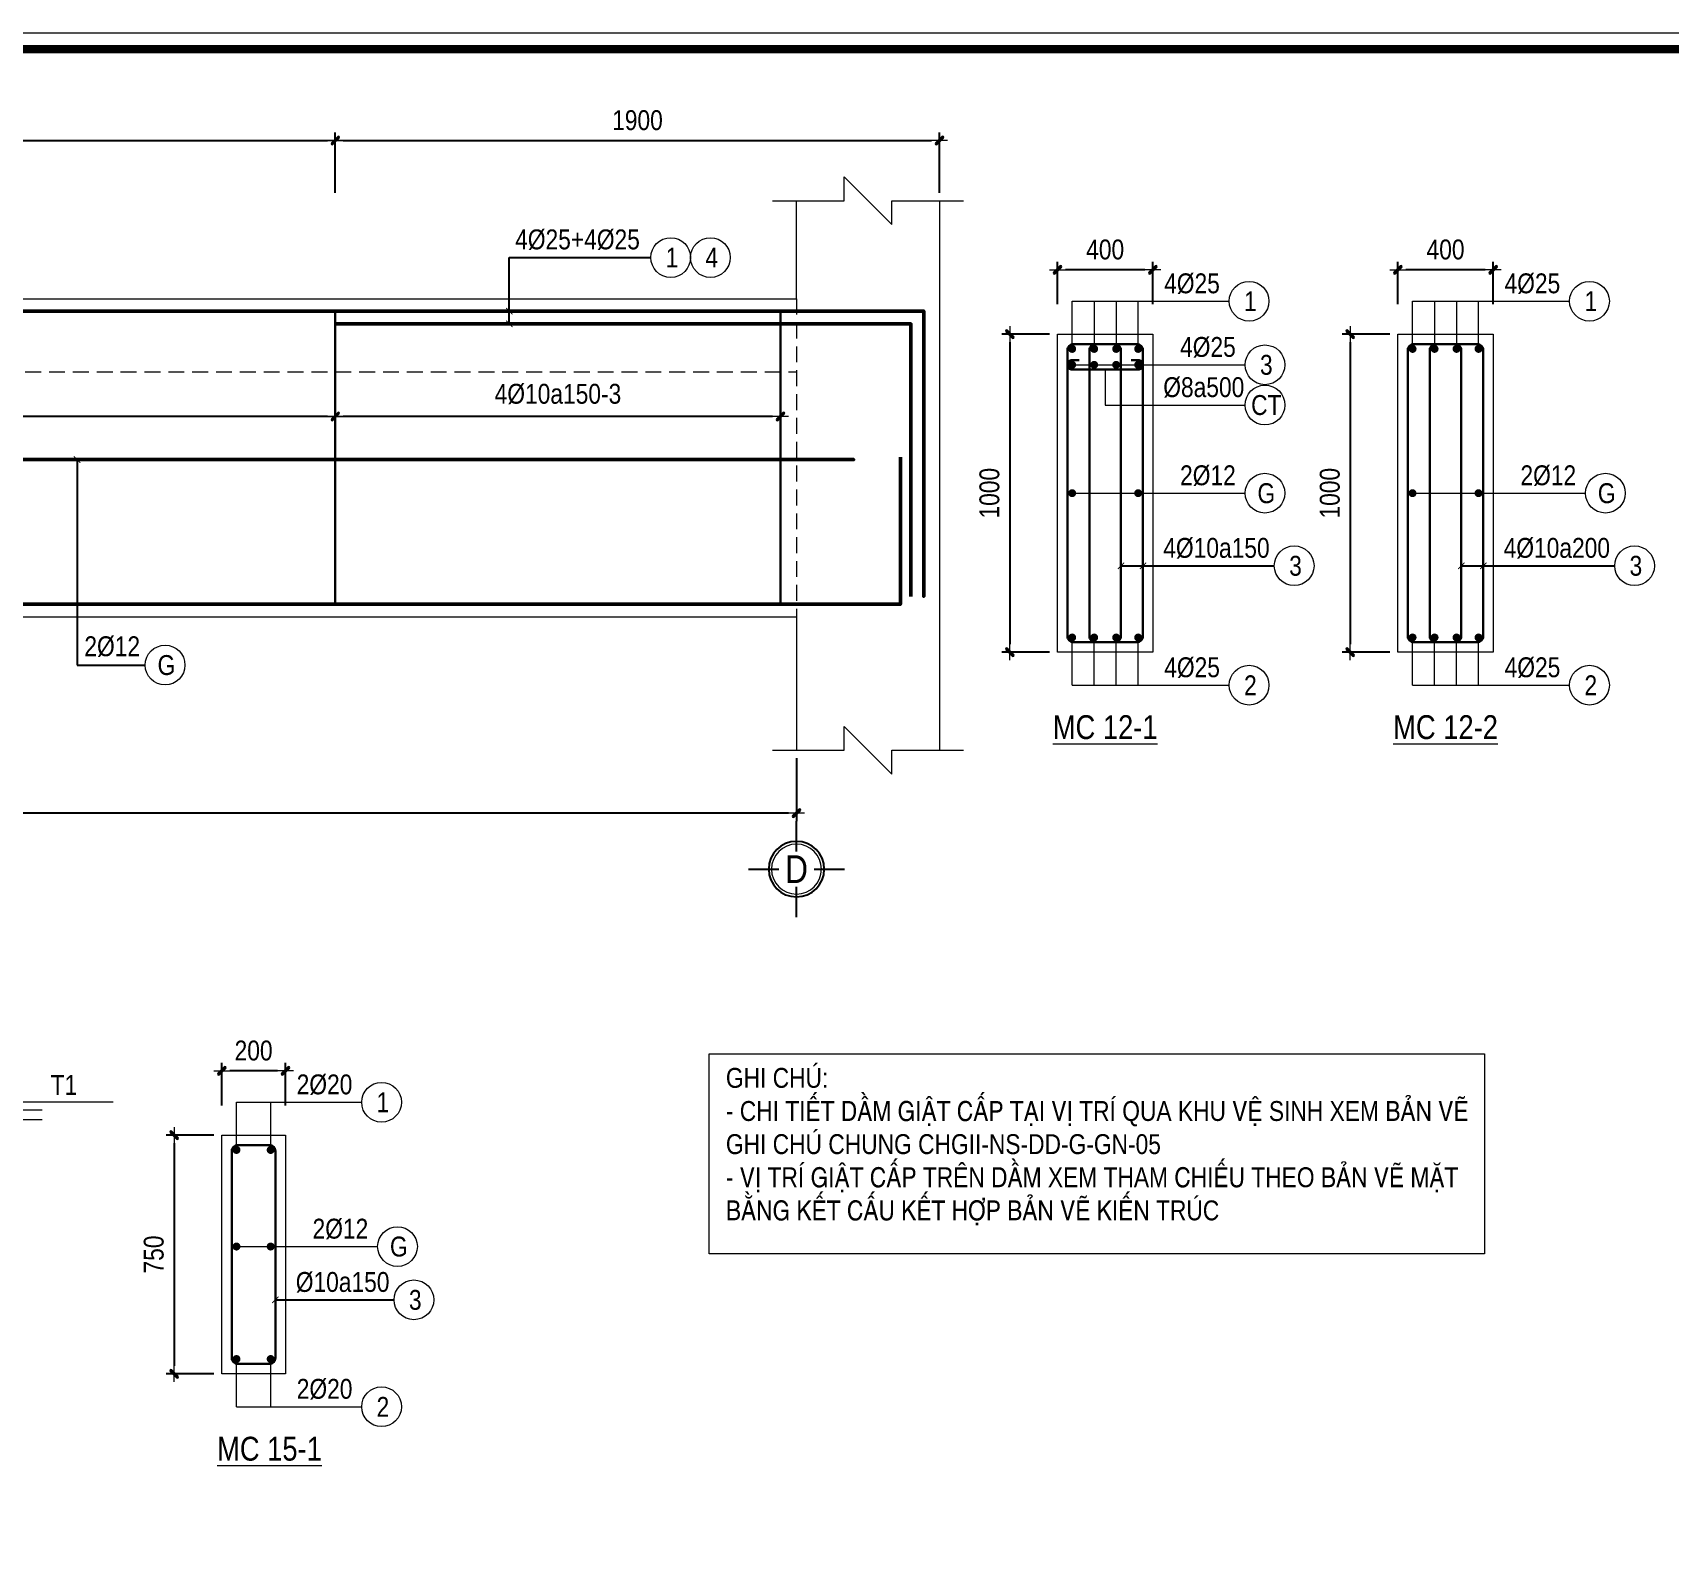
# Model space of a CAD drawing. Header units: millimetres. Extents: x 397144 to 8960116, y 345581 to 674207.
# Drawn here: x 4944515 to 4949661, y 658702 to 663512 of the extents above; entities that cross this region are included whole.
import ezdxf
from ezdxf.enums import TextEntityAlignment as Align

# ---------------------------------------------------------------- set-up
doc = ezdxf.new("R2010")
doc.units = ezdxf.units.MM
doc.header["$PDSIZE"] = -10
doc.linetypes.add('HIDDEN', pattern=[0.375, 0.25, -0.125])
doc.layers.get('0').update_dxf_attribs({"linetype": 'CONTINUOUS'})
doc.layers.get('Defpoints').update_dxf_attribs({"color": 12, "linetype": 'CONTINUOUS'})
for name, color, linetype, lineweight in [('2', 2, 'CONTINUOUS', 20), ('CDAI', 8, 'CONTINUOUS', 30), ('CTHEP', 2, 'CONTINUOUS', 50), ('DBAO', 3, 'CONTINUOUS', 20), ('DGIONG', 4, 'CONTINUOUS', 13), ('KTH', 150, 'CONTINUOUS', 5), ('Net khuat', 8, 'HIDDEN', 13), ('STICK', 1, 'CONTINUOUS', 9), ('TEXT', 7, 'CONTINUOUS', 15)]:
    doc.layers.add(name, color=color, linetype=linetype, lineweight=lineweight)
doc.layers.add('8', color=8, linetype='CONTINUOUS')
doc.layers.add('HATCH', color=7, linetype='CONTINUOUS', lineweight=5, true_color=0x2491ff)
doc.styles.add('HELVECONDENSE', font='VHELVCN_0.TTF')
doc.styles.add('Star-HelCon', font='VHELVCN_0.TTF')
doc.styles.add('TTP-HelCon', font='VHELVCN_0.TTF')
doc.styles.add('VNI-HELVE-CONDENSE', font='VHELVCN_0.TTF')
doc.dimstyles.new('kc-25', dxfattribs={"dimtxt": 62.5, "dimasz": 20, "dimexe": 20, "dimexo": 50, "dimgap": 25, "dimtad": 3, "dimdec": 0, "dimzin": 0, "dimdsep": 46, "dimtxsty": 'VNI-HELVE-CONDENSE', "dimblk": 'DIM', "dimcen": 2.5, "dimclrd": 256, "dimclre": 154, "dimclrt": 7, "dimaunit": 1, "dimadec": 0, "dimazin": 0, "dimtfac": 1, "dimtdec": 0, "dimtix": 1, "dimtmove": 0, "dimatfit": 3, "dimldrblk": 'DOT', "dimfxl": 1, "dimtolj": 1, "dimtzin": 0, "dimarcsym": 0})
doc.dimstyles.new('TTP-25', dxfattribs={"dimscale": 25, "dimtxt": 2.5, "dimasz": 1, "dimexe": 1, "dimexo": 1, "dimgap": 0.09, "dimtad": 0, "dimdec": 4, "dimrnd": 5, "dimzin": 9, "dimdsep": 46, "dimtxsty": 'TTP-HelCon', "dimblk": 'Stick1', "dimcen": 0.09, "dimdle": 1.5, "dimclrd": 256, "dimclre": 256, "dimclrt": 7, "dimadec": 0, "dimazin": 0, "dimtfac": 1, "dimtdec": 4, "dimtmove": 0, "dimatfit": 3, "dimldrblk": '_ArchTick1', "dimfxl": 1, "dimtvp": 1, "dimtolj": 1, "dimtzin": 0, "dimarcsym": 0})

# ---------------------------------------------------------------- blocks, each defined once
blk = doc.blocks.new('CODE')
at = {"layer": 'DBAO'}
for p, q in [((-62.5, -20), (-62.5, 105)), ((-112.5, 55), (223.6, 55)), ((-62.5, 0), (-137.5, 30)), ((-137.5, 30), (0, 30)), ((-137.5, 0), (0, 0))]:
    blk.add_line(p, q, dxfattribs=at)
at = {"layer": 'HATCH', "color": 1}
blk.add_solid([(-62.5, 0), (-137.5, 30), (-62.5, 30)], dxfattribs=at)
blk = doc.blocks.new('Stick1')
at = {"layer": 'STICK'}
h = blk.add_hatch(color=256, dxfattribs=at)
edge = h.paths.add_edge_path()
edge.add_line((0.3, 0.5), (-0.5, -0.3))
edge.add_arc((-0.4, -0.4), 0.141, 135, 315)
edge.add_line((-0.3, -0.5), (0.5, 0.3))
edge.add_arc((0.4, 0.4), 0.141, 315, 495)
blk.add_line((1, 0), (-1, 0), dxfattribs=at)
blk.add_lwpolyline([(0.3, 0.5), (-0.5, -0.3, 1), (-0.3, -0.5), (0.5, 0.3, 1), (0.3, 0.5, 1)], format="xyb", dxfattribs=at)
blk = doc.blocks.new('*D693')
at = {"layer": 'Defpoints', "color": 0, "ltscale": 500, "transparency": 16777216}
for p in [(4945109.4, 660247.1), (4945109.4, 660113.8), (4945309.4, 660113.8)]:
    blk.add_point(p, dxfattribs=at)
at = {"layer": 'KTH', "lineweight": -2, "ltscale": 500, "transparency": 16777216}
for p, q in [((4945109.4, 660138.8), (4945109.4, 660272.1)), ((4945284.4, 660247.1), (4945134.4, 660247.1)), ((4945309.4, 660138.8), (4945309.4, 660272.1))]:
    blk.add_line(p, q, dxfattribs=at)
at = {"layer": 'KTH', "lineweight": -2, "ltscale": 500, "transparency": 16777216, "xscale": 25, "yscale": 25, "zscale": 25, "rotation": 180}
blk.add_blockref('Stick1', (4945109.4, 660247.1), dxfattribs=at)
at = {"layer": 'KTH', "lineweight": -2, "ltscale": 500, "transparency": 16777216, "xscale": 25, "yscale": 25, "zscale": 25}
blk.add_blockref('Stick1', (4945309.4, 660247.1), dxfattribs=at)
at = {"layer": 'KTH', "color": 7, "ltscale": 500, "transparency": 16777216, "insert": (4945209.4, 660310.9), "char_height": 62.5, "attachment_point": 5, "style": 'TTP-HelCon'}
blk.add_mtext('\\A1;200', dxfattribs=at)
blk = doc.blocks.new('_ArchTick1')
at = {"color": 0, "const_width": 3.81}
blk.add_lwpolyline([(-12.7, -12.7), (12.7, 12.7)], dxfattribs=at)
blk = doc.blocks.new('*D694')
at = {"layer": 'Defpoints', "color": 0, "ltscale": 500, "transparency": 16777216}
for p in [(4945109.4, 660044.8), (4944959.5, 659294.8), (4945109.4, 659294.8)]:
    blk.add_point(p, dxfattribs=at)
at = {"layer": 'KTH', "lineweight": -2, "ltscale": 500, "transparency": 16777216}
for p, q in [((4945084.4, 660044.8), (4944934.5, 660044.8)), ((4944959.5, 660019.8), (4944959.5, 659319.8)), ((4945084.4, 659294.8), (4944934.5, 659294.8))]:
    blk.add_line(p, q, dxfattribs=at)
at = {"layer": 'KTH', "lineweight": -2, "ltscale": 500, "transparency": 16777216, "xscale": 25, "yscale": 25, "zscale": 25}
for p, rotation in [((4944959.5, 660044.8), 90), ((4944959.5, 659294.8), 270)]:
    blk.add_blockref('Stick1', p, dxfattribs=dict(at, rotation=rotation))
at = {"layer": 'KTH', "color": 7, "ltscale": 500, "transparency": 16777216, "insert": (4944895.7, 659669.8), "char_height": 62.5, "attachment_point": 5, "rotation": 90, "style": 'TTP-HelCon'}
blk.add_mtext('\\A1;750', dxfattribs=at)
blk = doc.blocks.new('DIM')
h = blk.add_hatch(color=1)
h.paths.add_polyline_path([(0.49, 0.29, 1), (0.29, 0.49), (-0.19, 0), (0.19, 0)])
h.paths.add_polyline_path([(0.19, 0), (-0.19, 0), (-0.49, -0.29, 1), (-0.29, -0.49)])
at = {"color": 9}
for p, q in [((-0.19, 0), (-1.5, 0)), ((0.19, 0), (1.5, 0))]:
    blk.add_line(p, q, dxfattribs=at)
at = {"color": 1}
for p, q in [((-0.49, -0.29), (0.29, 0.49)), ((-0.29, -0.49), (0.49, 0.29)), ((-0.19, 0), (0.19, 0))]:
    blk.add_line(p, q, dxfattribs=at)
blk.add_arc((-0.39, -0.39), 0.138, 135, 315, dxfattribs=at)
blk = doc.blocks.new('*D32')
at = {"layer": 'Defpoints', "color": 0, "transparency": 16777216}
for p in [(4940966.4, 661255.7), (4946916.4, 661255.7), (4940966.4, 661057.7)]:
    blk.add_point(p, dxfattribs=at)
at = {"layer": 'KTH', "lineweight": -2, "transparency": 16777216}
for p, q in [((4940966.4, 661230.7), (4940966.4, 661032.7)), ((4946916.4, 661230.7), (4946916.4, 661032.7)), ((4946891.4, 661057.7), (4940991.4, 661057.7))]:
    blk.add_line(p, q, dxfattribs=at)
at = {"layer": 'KTH', "lineweight": -2, "transparency": 16777216, "xscale": 25, "yscale": 25, "zscale": 25, "rotation": 180}
blk.add_blockref('Stick1', (4940966.4, 661057.7), dxfattribs=at)
at = {"layer": 'KTH', "lineweight": -2, "transparency": 16777216, "xscale": 25, "yscale": 25, "zscale": 25}
blk.add_blockref('Stick1', (4946916.4, 661057.7), dxfattribs=at)
at = {"layer": 'KTH', "color": 7, "transparency": 16777216, "insert": (4943941.4, 661121.6), "char_height": 62.5, "attachment_point": 5, "style": 'TTP-HelCon'}
blk.add_mtext('\\A1;5950', dxfattribs=at)
blk = doc.blocks.new('*D33')
at = {"layer": 'Defpoints', "color": 0, "transparency": 16777216}
for p in [(4945466.4, 663173.1), (4942766.4, 662984.1), (4945466.4, 662984.1)]:
    blk.add_point(p, dxfattribs=at)
at = {"layer": 'KTH', "lineweight": -2, "transparency": 16777216}
for p, q in [((4942766.4, 663009.1), (4942766.4, 663198.1)), ((4942791.4, 663173.1), (4945441.4, 663173.1)), ((4945466.4, 663009.1), (4945466.4, 663198.1))]:
    blk.add_line(p, q, dxfattribs=at)
at = {"layer": 'KTH', "lineweight": -2, "transparency": 16777216, "xscale": 25, "yscale": 25, "zscale": 25, "rotation": 180}
blk.add_blockref('Stick1', (4942766.4, 663173.1), dxfattribs=at)
at = {"layer": 'KTH', "lineweight": -2, "transparency": 16777216, "xscale": 25, "yscale": 25, "zscale": 25}
blk.add_blockref('Stick1', (4945466.4, 663173.1), dxfattribs=at)
at = {"layer": 'KTH', "color": 7, "transparency": 16777216, "insert": (4944116.4, 663236.9), "char_height": 62.5, "attachment_point": 5, "style": 'TTP-HelCon'}
blk.add_mtext('\\A1;2700', dxfattribs=at)
blk = doc.blocks.new('*D34')
at = {"layer": 'Defpoints', "color": 0, "transparency": 16777216}
for p in [(4947366.4, 663173.1), (4945466.4, 662984.1), (4947366.4, 662984.1)]:
    blk.add_point(p, dxfattribs=at)
at = {"layer": 'KTH', "lineweight": -2, "transparency": 16777216}
for p, q in [((4945466.4, 663009.1), (4945466.4, 663198.1)), ((4945491.4, 663173.1), (4947341.4, 663173.1)), ((4947366.4, 663009.1), (4947366.4, 663198.1))]:
    blk.add_line(p, q, dxfattribs=at)
at = {"layer": 'KTH', "lineweight": -2, "transparency": 16777216, "xscale": 25, "yscale": 25, "zscale": 25, "rotation": 180}
blk.add_blockref('Stick1', (4945466.4, 663173.1), dxfattribs=at)
at = {"layer": 'KTH', "lineweight": -2, "transparency": 16777216, "xscale": 25, "yscale": 25, "zscale": 25}
blk.add_blockref('Stick1', (4947366.4, 663173.1), dxfattribs=at)
at = {"layer": 'KTH', "color": 7, "transparency": 16777216, "insert": (4946416.4, 663236.9), "char_height": 62.5, "attachment_point": 5, "style": 'TTP-HelCon'}
blk.add_mtext('\\A1;1900', dxfattribs=at)
blk = doc.blocks.new('*D36')
at = {"layer": 'Defpoints', "color": 0, "transparency": 16777216}
for p in [(4942766.4, 662445.7), (4945466.4, 662445.7), (4942766.4, 662305.7)]:
    blk.add_point(p, dxfattribs=at)
at = {"layer": 'KTH', "lineweight": -2, "transparency": 16777216}
for p, q in [((4942766.4, 662420.7), (4942766.4, 662280.7)), ((4945466.4, 662420.7), (4945466.4, 662280.7)), ((4945441.4, 662305.7), (4942791.4, 662305.7))]:
    blk.add_line(p, q, dxfattribs=at)
at = {"layer": 'KTH', "lineweight": -2, "transparency": 16777216, "xscale": 25, "yscale": 25, "zscale": 25, "rotation": 180}
blk.add_blockref('Stick1', (4942766.4, 662305.7), dxfattribs=at)
at = {"layer": 'KTH', "lineweight": -2, "transparency": 16777216, "xscale": 25, "yscale": 25, "zscale": 25}
blk.add_blockref('Stick1', (4945466.4, 662305.7), dxfattribs=at)
at = {"layer": 'KTH', "color": 7, "transparency": 16777216, "insert": (4944116.4, 662375.6), "char_height": 62.5, "attachment_point": 5, "style": 'TTP-HelCon'}
blk.add_mtext('\\A1;4Þ10a200-3', dxfattribs=at)
blk = doc.blocks.new('*D37')
at = {"layer": 'Defpoints', "color": 0, "transparency": 16777216}
for p in [(4945466.4, 662445.7), (4946866.4, 662445.7), (4945466.4, 662305.7)]:
    blk.add_point(p, dxfattribs=at)
at = {"layer": 'KTH', "lineweight": -2, "transparency": 16777216}
for p, q in [((4945466.4, 662420.7), (4945466.4, 662280.7)), ((4946866.4, 662420.7), (4946866.4, 662280.7)), ((4946841.4, 662305.7), (4945491.4, 662305.7))]:
    blk.add_line(p, q, dxfattribs=at)
at = {"layer": 'KTH', "lineweight": -2, "transparency": 16777216, "xscale": 25, "yscale": 25, "zscale": 25, "rotation": 180}
blk.add_blockref('Stick1', (4945466.4, 662305.7), dxfattribs=at)
at = {"layer": 'KTH', "lineweight": -2, "transparency": 16777216, "xscale": 25, "yscale": 25, "zscale": 25}
blk.add_blockref('Stick1', (4946866.4, 662305.7), dxfattribs=at)
at = {"layer": 'KTH', "color": 7, "transparency": 16777216, "insert": (4946166.4, 662375.6), "char_height": 62.5, "attachment_point": 5, "style": 'TTP-HelCon'}
blk.add_mtext('\\A1;4Þ10a150-3', dxfattribs=at)
blk = doc.blocks.new('dau truc')
blk.add_circle((0, 0), 180)
at = {"layer": '8'}
for p, q in [((0, 127), (0, 345)), ((-127, 0), (-345, 0)), ((345, 0), (127, 0)), ((0, -345), (0, -127))]:
    blk.add_line(p, q, dxfattribs=at)
blk.add_circle((0, 0), 200, dxfattribs=at)
at = {"layer": 'TEXT', "style": 'HELVECONDENSE'}
blk.add_attdef('A', text='', height=233, dxfattribs=at).set_placement((0, 0), align=Align.MIDDLE)
blk = doc.blocks.new('CHG_XX_Khung ten')
blk.add_lwpolyline([(15, 579), (826, 579), (826, 15), (15, 15)], close=True)
at = {"color": 4, "linetype": 'Continuous', "const_width": 1}
blk.add_lwpolyline([(17, 577), (824, 577), (824, 17), (17, 17)], close=True, dxfattribs=at)
blk = doc.blocks.new('*D724')
at = {"layer": 'Defpoints', "color": 0, "ltscale": 500, "transparency": 16777216}
for p in [(4947737, 662766.4), (4947737, 662633.1), (4948037, 662633.1)]:
    blk.add_point(p, dxfattribs=at)
at = {"layer": 'KTH', "lineweight": -2, "ltscale": 500, "transparency": 16777216}
for p, q in [((4947737, 662658.1), (4947737, 662791.4)), ((4948012, 662766.4), (4947762, 662766.4)), ((4948037, 662658.1), (4948037, 662791.4))]:
    blk.add_line(p, q, dxfattribs=at)
at = {"layer": 'KTH', "lineweight": -2, "ltscale": 500, "transparency": 16777216, "xscale": 25, "yscale": 25, "zscale": 25, "rotation": 180}
blk.add_blockref('Stick1', (4947737, 662766.4), dxfattribs=at)
at = {"layer": 'KTH', "lineweight": -2, "ltscale": 500, "transparency": 16777216, "xscale": 25, "yscale": 25, "zscale": 25}
blk.add_blockref('Stick1', (4948037, 662766.4), dxfattribs=at)
at = {"layer": 'KTH', "color": 7, "ltscale": 500, "transparency": 16777216, "insert": (4947887, 662830.2), "char_height": 62.5, "attachment_point": 5, "style": 'TTP-HelCon'}
blk.add_mtext('\\A1;400', dxfattribs=at)
blk = doc.blocks.new('*D725')
at = {"layer": 'Defpoints', "color": 0, "ltscale": 500, "transparency": 16777216}
for p in [(4947737, 662564.1), (4947587.1, 661564.1), (4947737, 661564.1)]:
    blk.add_point(p, dxfattribs=at)
at = {"layer": 'KTH', "lineweight": -2, "ltscale": 500, "transparency": 16777216}
for p, q in [((4947712, 662564.1), (4947562.1, 662564.1)), ((4947587.1, 662539.1), (4947587.1, 661589.1)), ((4947712, 661564.1), (4947562.1, 661564.1))]:
    blk.add_line(p, q, dxfattribs=at)
at = {"layer": 'KTH', "lineweight": -2, "ltscale": 500, "transparency": 16777216, "xscale": 25, "yscale": 25, "zscale": 25}
for p, rotation in [((4947587.1, 662564.1), 90), ((4947587.1, 661564.1), 270)]:
    blk.add_blockref('Stick1', p, dxfattribs=dict(at, rotation=rotation))
at = {"layer": 'KTH', "color": 7, "ltscale": 500, "transparency": 16777216, "insert": (4947523.3, 662064.1), "char_height": 62.5, "attachment_point": 5, "rotation": 90, "style": 'TTP-HelCon'}
blk.add_mtext('\\A1;1000', dxfattribs=at)
blk = doc.blocks.new('*D726')
at = {"layer": 'Defpoints', "color": 0, "ltscale": 500, "transparency": 16777216}
for p in [(4948807.2, 662766.4), (4948807.2, 662633.1), (4949107.2, 662633.1)]:
    blk.add_point(p, dxfattribs=at)
at = {"layer": 'KTH', "lineweight": -2, "ltscale": 500, "transparency": 16777216}
for p, q in [((4948807.2, 662658.1), (4948807.2, 662791.4)), ((4949082.2, 662766.4), (4948832.2, 662766.4)), ((4949107.2, 662658.1), (4949107.2, 662791.4))]:
    blk.add_line(p, q, dxfattribs=at)
at = {"layer": 'KTH', "lineweight": -2, "ltscale": 500, "transparency": 16777216, "xscale": 25, "yscale": 25, "zscale": 25, "rotation": 180}
blk.add_blockref('Stick1', (4948807.2, 662766.4), dxfattribs=at)
at = {"layer": 'KTH', "lineweight": -2, "ltscale": 500, "transparency": 16777216, "xscale": 25, "yscale": 25, "zscale": 25}
blk.add_blockref('Stick1', (4949107.2, 662766.4), dxfattribs=at)
at = {"layer": 'KTH', "color": 7, "ltscale": 500, "transparency": 16777216, "insert": (4948957.2, 662830.2), "char_height": 62.5, "attachment_point": 5, "style": 'TTP-HelCon'}
blk.add_mtext('\\A1;400', dxfattribs=at)
blk = doc.blocks.new('*D727')
at = {"layer": 'Defpoints', "color": 0, "ltscale": 500, "transparency": 16777216}
for p in [(4948807.2, 662564.1), (4948657.4, 661564.1), (4948807.2, 661564.1)]:
    blk.add_point(p, dxfattribs=at)
at = {"layer": 'KTH', "lineweight": -2, "ltscale": 500, "transparency": 16777216}
for p, q in [((4948782.2, 662564.1), (4948632.4, 662564.1)), ((4948657.4, 662539.1), (4948657.4, 661589.1)), ((4948782.2, 661564.1), (4948632.4, 661564.1))]:
    blk.add_line(p, q, dxfattribs=at)
at = {"layer": 'KTH', "lineweight": -2, "ltscale": 500, "transparency": 16777216, "xscale": 25, "yscale": 25, "zscale": 25}
for p, rotation in [((4948657.4, 662564.1), 90), ((4948657.4, 661564.1), 270)]:
    blk.add_blockref('Stick1', p, dxfattribs=dict(at, rotation=rotation))
at = {"layer": 'KTH', "color": 7, "ltscale": 500, "transparency": 16777216, "insert": (4948593.5, 662064.1), "char_height": 62.5, "attachment_point": 5, "rotation": 90, "style": 'TTP-HelCon'}
blk.add_mtext('\\A1;1000', dxfattribs=at)
blk = doc.blocks.new('GHICHU11')
at = {"layer": 'KTH'}
blk.add_lwpolyline([(0, 628.9), (2438.7, 628.9), (2438.7, 0), (0, 0)], close=True, dxfattribs=at)
at = {"layer": 'TEXT', "ltscale": 0.8, "insert": (53, 584.6), "char_height": 62.5, "width": 2404.343, "attachment_point": 1, "style": 'TTP-HelCon'}
blk.add_mtext('GHI CHUÙ:\\P- CHI TIEÁT DAÀM GIAÄT CAÁP TAÏI VÒ TRÍ QUA KHU VEÄ SINH XEM BAÛN VEÕ GHI CHUÙ CHUNG CHGII-NS-DD-G-GN-05\\P- VÒ TRÍ GIAÄT CAÁP TREÂN DAÀM XEM THAM CHIEÁU THEO BAÛN VEÕ MAËT BAÈNG KEÁT CAÁU KEÁT HÔÏP BAÛN VEÕ KIEÁN TRUÙC  ', dxfattribs=at)

msp = doc.modelspace()

# ---------------------------------------------------------------- linework, layer by layer
at = {"layer": 'CDAI', "ltscale": 52.5}
for p, q in [((4945466.37072, 662640.70253), (4945466.37072, 661710.70253)), ((4946866.37072, 662640.70253), (4946866.37072, 661710.70253))]:
    msp.add_line(p, q, dxfattribs=at)
at = {"layer": 'CDAI'}
msp.add_lwpolyline([(4945159.37164, 660013.56008), (4945259.37164, 660013.56008, -0.4142135624), (4945278.12164, 659994.81008), (4945278.12164, 659344.81008, -0.4142135624), (4945259.37164, 659326.06008), (4945159.37164, 659326.06008, -0.4142135624), (4945140.62164, 659344.81008), (4945140.62164, 659994.81008, -0.4142135624)], format="xyb", close=True, dxfattribs=at)
at = {"layer": 'CTHEP'}
for points in [[(4940696.37072, 661736.41411), (4940696.37072, 661736.41411), (4940696.37072, 662636.70253), (4947316.37072, 662636.70253), (4947316.37072, 661739.63561), (4947316.37072, 661739.63561)], [(4940765.76921, 662127.93023), (4940765.76921, 661714.70253), (4947243.2232, 661714.70253), (4947243.2232, 662177.75924)]]:
    msp.add_lwpolyline(points, dxfattribs=at)
at = {"layer": 'CTHEP', "const_width": 12.5}
for points in [[(4945149.37164, 659998.56008, 1), (4945161.87164, 659998.56008, 1)], [(4945256.87164, 659998.56008, 1), (4945269.37164, 659998.56008, 1)], [(4945149.37164, 659694.81008, 1), (4945161.87164, 659694.81008, 1)], [(4945256.87164, 659694.81008, 1), (4945269.37164, 659694.81008, 1)], [(4945149.37164, 659341.06008, 1), (4945161.87164, 659341.06008, 1)], [(4945256.87164, 659341.06008, 1), (4945269.37164, 659341.06008, 1)]]:
    msp.add_lwpolyline(points, format="xyb", close=True, dxfattribs=at)
at = {"layer": 'DBAO'}
for points in [[(4940666.37072, 662675.70253), (4940966.37072, 662675.70253), (4946916.37072, 662675.70253), (4946916.37072, 662984.09687)], [(4947366.37072, 662984.09687), (4947366.37072, 662675.70253), (4947366.37072, 662675.70253), (4947366.37072, 661675.70253), (4947366.37072, 661675.70253), (4947366.37072, 661255.70253)], [(4940666.37072, 661675.70253), (4940966.37072, 661675.70253), (4946916.37072, 661675.70253), (4946916.37072, 661255.70253)]]:
    msp.add_lwpolyline(points, dxfattribs=at)
at = {"layer": 'DBAO', "flags": 128}
for points in [[(4945109.37164, 660044.81008), (4945309.37164, 660044.81008)], [(4945309.37164, 660044.81008), (4945309.37164, 659294.81008), (4945109.37164, 659294.81008), (4945109.37164, 660044.81008)]]:
    msp.add_lwpolyline(points, dxfattribs=at)
at = {"layer": 'DGIONG'}
for p, q in [((4945155.62164, 659998.56008), (4945155.62164, 660148.56008)), ((4945155.62164, 660148.56008), (4945549.37164, 660148.56008)), ((4945263.12164, 659998.56008), (4945263.12164, 660148.56008)), ((4945155.62164, 659694.81008), (4945599.37164, 659694.81008)), ((4945155.62164, 659191.06008), (4945155.62164, 659341.06008)), ((4945263.12164, 659191.06008), (4945263.12164, 659341.06008)), ((4945155.62164, 659191.06008), (4945549.37164, 659191.06008))]:
    msp.add_line(p, q, dxfattribs=at)
for points in [[(4946841.37072, 662984.09687), (4947066.37072, 662984.09687), (4947066.37072, 663059.09687), (4947216.37072, 662909.09687), (4947216.37072, 662984.09687), (4947441.37072, 662984.09687)], [(4946841.37072, 661255.70253), (4947066.37072, 661255.70253), (4947066.37072, 661330.70253), (4947216.37072, 661180.70253), (4947216.37072, 661255.70253), (4947441.37072, 661255.70253)]]:
    msp.add_lwpolyline(points, dxfattribs=at)
for centre in [(4946520.83789, 662805.21164), (4946645.83789, 662805.21164), (4945611.87164, 660148.56008), (4945661.87164, 659694.81008), (4945713.60731, 659527.16212), (4945611.87164, 659191.06008)]:
    msp.add_circle(centre, 62.5, dxfattribs=at)
at = {"layer": 'Net khuat', "ltscale": 200}
for p, q in [((4946916.37072, 662675.70253), (4946916.37072, 661675.70253)), ((4940966.37072, 662445.70253), (4946916.37072, 662445.70253))]:
    msp.add_line(p, q, dxfattribs=at)

# ---------------------------------------------------------------- block references
at = {"layer": '2', "ltscale": 300}
ref = msp.add_blockref('dau truc', (4946916.37071, 660881.86012), dxfattribs=dict(at, xscale=-0.4367131292819977, yscale=0.4367131292819977, zscale=0.4367131294857245))
ref.add_attrib('A', 'D', dxfattribs={"layer": 'TEXT', "height": 87.5, "style": 'HELVECONDENSE'}).set_placement((4946916.37071, 660881.86012), align=Align.MIDDLE)
at = {"layer": 'KTH', "linetype": 'Continuous'}
msp.add_blockref('CODE', (4944544.2122, 660094.81008), dxfattribs=at)

# ---------------------------------------------------------------- texts
at = {"layer": 'TEXT', "style": 'TTP-HelCon'}
for s, p in [('4Þ25+4Þ25', (4946031.83587, 662831.06458)), ('2Þ20', (4945344.82997, 660173.56008)), ('2Þ12', (4945394.82997, 659719.81008)), ('Þ10a150', (4945342.05585, 659552.16212)), ('2Þ20', (4945345.09531, 659216.06008))]:
    msp.add_text(s, height=62.5, dxfattribs=at).set_placement(p)
at = {"layer": 'TEXT', "style": 'Star-HelCon'}
for s, p in [('1', (4946525.00456, 662805.21164)), ('4', (4946650.00456, 662805.21164)), ('1', (4945616.0383, 660148.56008)), ('G', (4945666.0383, 659694.81008)), ('3', (4945717.77398, 659527.16212)), ('2', (4945616.0383, 659191.06008))]:
    msp.add_text(s, height=62.5, dxfattribs=at).set_placement(p, align=Align.MIDDLE)
at = {"layer": 'TEXT', "style": 'TTP-HelCon'}
msp.add_text('T1    ', height=62.5, dxfattribs=at).set_placement((4944734.44553, 660171.80507), align=Align.RIGHT)
msp.add_text('%%UMC 15-1', height=75, dxfattribs=at).set_placement((4945259.37164, 659021.51654), align=Align.CENTER)

# ---------------------------------------------------------------- dimensions: what is measured, and where the dimension line sits
at = {"layer": 'KTH'}
for base, p1, p2, picture, middle in [((4945466.37072, 663173.09687), (4942766.37071, 662984.09687), (4945466.37072, 662984.09687), '*D33', (4944116.37072, 663236.9302)), ((4947366.37072, 663173.09687), (4945466.37072, 662984.09687), (4947366.37072, 662984.09687), '*D34', (4946416.37072, 663236.9302))]:
    dim = msp.add_linear_dim(base=base, p1=p1, p2=p2, angle=180, dimstyle='TTP-25', override={"dimtmove": 1}, dxfattribs=at)
    dim.commit()
    dim.dimension.update_dxf_attribs({"geometry": picture, "text_midpoint": middle})
for base, p1, p2, text, picture, middle in [((4942766.37071, 662305.68935), (4945466.37072, 662445.70253), (4942766.37071, 662445.70253), '4Þ10a200-3', '*D36', (4944116.37072, 662375.60601)), ((4945466.37072, 662305.68935), (4946866.37072, 662445.70253), (4945466.37072, 662445.70253), '4Þ10a150-3', '*D37', (4946166.37072, 662375.60601))]:
    dim = msp.add_linear_dim(base=base, p1=p1, p2=p2, angle=180, text=text, dimstyle='TTP-25', override={"dimtmove": 1}, dxfattribs=at)
    dim.commit()
    dim.dimension.update_dxf_attribs({"geometry": picture, "text_midpoint": middle})
dim = msp.add_linear_dim(base=(4940966.37072, 661057.72466), p1=(4946916.37072, 661255.70253), p2=(4940966.37072, 661255.70253), dimstyle='TTP-25', override={"dimtmove": 1}, dxfattribs=at)
dim.commit()
dim.dimension.update_dxf_attribs({"geometry": '*D32', "text_midpoint": (4943941.37072, 661121.55799)})
at = {"layer": 'KTH', "ltscale": 500}
dim = msp.add_linear_dim(base=(4945109.37164, 660247.06008), p1=(4945309.37164, 660113.82203), p2=(4945109.37164, 660113.82203), dimstyle='TTP-25', override={"dimtxsty": 'TTP-HelCon'}, dxfattribs=at)
dim.commit()
dim.dimension.update_dxf_attribs({"geometry": '*D693', "text_midpoint": (4945209.37164, 660310.89341)})
dim = msp.add_linear_dim(base=(4944959.53882, 659294.81008), p1=(4945109.37164, 660044.81008), p2=(4945109.37164, 659294.81008), angle=90, dimstyle='TTP-25', override={"dimtxsty": 'TTP-HelCon'}, dxfattribs=at)
dim.commit()
dim.dimension.update_dxf_attribs({"geometry": '*D694', "text_midpoint": (4944895.70549, 659669.81008)})

# ---------------------------------------------------------------- leaders
at = {"layer": 'DGIONG'}
for points in [[(4946013.3241, 662636.70253), (4946013.32384, 662805.21164), (4946458.33789, 662805.21164)], [(4945278.12164, 659527.16212), (4945651.10731, 659527.16212)]]:
    msp.add_leader(points, dimstyle='kc-25', override={"dimtad": 0, "dimldrblk": 'ArchTick', "dimfxl": 100, "dimarcsym": 1}, dxfattribs=at)

# ---------------------------------------------------------------- next in the draw order: block references
at = {"layer": 'KTH', "ltscale": 0.8, "xscale": 25.92478421702978, "yscale": 25.92478421702978, "zscale": 25.92478421702978}
msp.add_blockref('CHG_XX_Khung ten', (4931850.59969, 648501.85593), dxfattribs=at)

# ---------------------------------------------------------------- next in the draw order: linework, layer by layer
at = {"layer": 'CDAI'}
for points in [[(4947786.96812, 662532.88628), (4947986.96812, 662532.88628, -0.4142135624), (4948005.71812, 662514.13628), (4948005.71812, 661614.13628, -0.4142135624), (4947986.96812, 661595.38628), (4947786.96812, 661595.38628, -0.4142135624), (4947768.21812, 661614.13628), (4947768.21812, 662514.13628, -0.4142135624)], [(4947856.13479, 662532.88628), (4947917.80145, 662532.88628, -0.4142135624), (4947936.55145, 662514.13628), (4947936.55145, 661614.13628, -0.4142135624), (4947917.80145, 661595.38628), (4947856.13479, 661595.38628, -0.4142135624), (4947837.38479, 661614.13628), (4947837.38479, 662514.13628, -0.4142135624)], [(4948857.19687, 662532.88628), (4949057.19687, 662532.88628, -0.4142135624), (4949075.94687, 662514.13628), (4949075.94687, 661614.13628, -0.4142135624), (4949057.19687, 661595.38628), (4948857.19687, 661595.38628, -0.4142135624), (4948838.44687, 661614.13628), (4948838.44687, 662514.13628, -0.4142135624)], [(4948926.36354, 662532.88628), (4948988.03021, 662532.88628, -0.4142135624), (4949006.78021, 662514.13628), (4949006.78021, 661614.13628, -0.4142135624), (4948988.03021, 661595.38628), (4948926.36354, 661595.38628, -0.4142135624), (4948907.61354, 661614.13628), (4948907.61354, 662514.13628, -0.4142135624)]]:
    msp.add_lwpolyline(points, format="xyb", close=True, dxfattribs=at)
msp.add_lwpolyline([(4947805.13811, 662482.88628), (4947783.21812, 662482.88628, 0.4142135624), (4947768.21812, 662467.88628), (4947768.21812, 662467.88628, 0.4142135624), (4947783.21812, 662452.88628), (4947990.71812, 662452.88628, 0.4142135624), (4948005.71812, 662467.88628), (4948005.71812, 662467.88628, 0.4142135624), (4947990.71812, 662482.88628), (4947968.79813, 662482.88628)], format="xyb", dxfattribs=at)
at = {"layer": 'CTHEP'}
msp.add_lwpolyline([(4945466.37072, 662596.70253), (4947276.37072, 662596.70253), (4947276.37072, 661739.50443)], dxfattribs=at)
at = {"layer": 'CTHEP', "const_width": 12.5}
for points in [[(4947776.96812, 662517.88628, 1), (4947789.46812, 662517.88628, 1)], [(4947846.13479, 662517.88628, 1), (4947858.63479, 662517.88628, 1)], [(4947915.30145, 662517.88628, 1), (4947927.80145, 662517.88628, 1)], [(4947984.46812, 662517.88628, 1), (4947996.96812, 662517.88628, 1)], [(4948847.19687, 662517.88628, 1), (4948859.69687, 662517.88628, 1)], [(4948916.36354, 662517.88628, 1), (4948928.86354, 662517.88628, 1)], [(4948985.53021, 662517.88628, 1), (4948998.03021, 662517.88628, 1)], [(4949054.69687, 662517.88628, 1), (4949067.19687, 662517.88628, 1)], [(4947776.96812, 662467.88628, 1), (4947789.46812, 662467.88628, 1)], [(4947846.13479, 662467.88628, 1), (4947858.63479, 662467.88628, 1)], [(4947915.30145, 662467.88628, 1), (4947927.80145, 662467.88628, 1)], [(4947984.46812, 662467.88628, 1), (4947996.96812, 662467.88628, 1)], [(4947776.96812, 662064.13628, 1), (4947789.46812, 662064.13628, 1)], [(4947984.46812, 662064.13628, 1), (4947996.96812, 662064.13628, 1)], [(4948847.19687, 662064.13628, 1), (4948859.69687, 662064.13628, 1)], [(4949054.69687, 662064.13628, 1), (4949067.19687, 662064.13628, 1)], [(4947776.96812, 661610.38628, 1), (4947789.46812, 661610.38628, 1)], [(4947846.13479, 661610.38628, -1), (4947858.63479, 661610.38628, -1)], [(4947915.30145, 661610.38628, -1), (4947927.80145, 661610.38628, -1)], [(4947984.46812, 661610.38628, 1), (4947996.96812, 661610.38628, 1)], [(4948847.19687, 661610.38628, 1), (4948859.69687, 661610.38628, 1)], [(4948916.36354, 661610.38628, -1), (4948928.86354, 661610.38628, -1)], [(4948985.53021, 661610.38628, -1), (4948998.03021, 661610.38628, -1)], [(4949054.69687, 661610.38628, 1), (4949067.19687, 661610.38628, 1)]]:
    msp.add_lwpolyline(points, format="xyb", close=True, dxfattribs=at)
at = {"layer": 'CTHEP'}
msp.add_lwpolyline([(4940756.59402, 662169.68935), (4947096.53417, 662169.68935), (4947096.53417, 662169.68935)], close=True, dxfattribs=at)
at = {"layer": 'DBAO', "flags": 128}
for points in [[(4947736.96812, 662564.13628), (4948036.96812, 662564.13628)], [(4948036.96812, 662564.13628), (4948036.96812, 661564.13628), (4947736.96812, 661564.13628), (4947736.96812, 662564.13628)], [(4948807.19687, 662564.13628), (4949107.19687, 662564.13628)], [(4949107.19687, 662564.13628), (4949107.19687, 661564.13628), (4948807.19687, 661564.13628), (4948807.19687, 662564.13628)]]:
    msp.add_lwpolyline(points, dxfattribs=at)
at = {"layer": 'DGIONG'}
for p, q in [((4947783.21812, 662517.88628), (4947783.21812, 662667.88628)), ((4947783.21812, 662667.88628), (4948276.96812, 662667.88628)), ((4947852.38479, 662667.88628), (4947852.38479, 662517.88628)), ((4947921.55145, 662667.88628), (4947921.55145, 662517.88628)), ((4947990.71812, 662517.88628), (4947990.71812, 662667.88628)), ((4948853.44687, 662517.88628), (4948853.44687, 662667.88628)), ((4948853.44687, 662667.88628), (4949347.19687, 662667.88628)), ((4948922.61354, 662667.88628), (4948922.61354, 662517.88628)), ((4948991.78021, 662667.88628), (4948991.78021, 662517.88628)), ((4949060.94687, 662517.88628), (4949060.94687, 662667.88628)), ((4947783.21812, 662467.88628), (4948326.96812, 662467.88628)), ((4947886.96812, 662452.88628), (4947886.96812, 662341.38628)), ((4947886.96812, 662341.38628), (4948326.96812, 662341.38628)), ((4947783.21812, 662064.13628), (4948326.96812, 662064.13628)), ((4948853.44687, 662064.13628), (4949397.19687, 662064.13628)), ((4947783.21812, 661460.38628), (4947783.21812, 661610.38628)), ((4947852.38479, 661460.38628), (4947852.38479, 661610.38628)), ((4947921.55145, 661460.38628), (4947921.55145, 661610.38628)), ((4947990.71812, 661460.38628), (4947990.71812, 661610.38628)), ((4948853.44687, 661460.38628), (4948853.44687, 661610.38628)), ((4948922.61354, 661460.38628), (4948922.61354, 661610.38628)), ((4948991.78021, 661460.38628), (4948991.78021, 661610.38628)), ((4949060.94687, 661460.38628), (4949060.94687, 661610.38628)), ((4947783.21812, 661460.38628), (4948276.96812, 661460.38628)), ((4948853.44687, 661460.38628), (4949347.19687, 661460.38628))]:
    msp.add_line(p, q, dxfattribs=at)
for centre in [(4948339.46812, 662667.88628), (4949409.69687, 662667.88628), (4948389.46812, 662467.88628), (4948389.46812, 662341.38628), (4948389.46812, 662064.13628), (4949459.69687, 662064.13628), (4948481.25066, 661835.90402), (4949551.47941, 661835.90402), (4944931.0975, 661523.65827), (4948339.46812, 661460.38628), (4949409.69687, 661460.38628)]:
    msp.add_circle(centre, 62.5, dxfattribs=at)

# ---------------------------------------------------------------- next in the draw order: block references
at = {"layer": 'DBAO'}
msp.add_blockref('GHICHU11', (4946641.38778, 659671.93512), dxfattribs=at)

# ---------------------------------------------------------------- next in the draw order: texts
at = {"layer": 'TEXT', "style": 'TTP-HelCon'}
for s, p in [('4Þ25', (4948072.42645, 662692.88628)), ('4Þ25', (4949142.65521, 662692.88628)), ('4Þ25', (4948122.42645, 662492.88628)), ('Þ8a500', (4948069.65233, 662366.38628)), ('2Þ12', (4948122.42645, 662089.13628)), ('2Þ12', (4949192.65521, 662089.13628)), ('4Þ10a150', (4948069.65233, 661860.90402)), ('4Þ10a200', (4949139.88109, 661860.90402)), ('2Þ12', (4944677.28964, 661551.55533)), ('4Þ25', (4948072.6918, 661485.38628)), ('4Þ25', (4949142.92055, 661485.38628))]:
    msp.add_text(s, height=62.5, dxfattribs=at).set_placement(p)
at = {"layer": 'TEXT', "style": 'Star-HelCon'}
for s, p in [('1', (4948343.63479, 662667.88628)), ('1', (4949413.86354, 662667.88628)), ('3', (4948393.63479, 662467.88628)), ('CT', (4948393.63479, 662341.38628)), ('G', (4948393.63479, 662064.13628)), ('G', (4949463.86354, 662064.13628)), ('3', (4948485.41733, 661835.90402)), ('3', (4949555.64608, 661835.90402)), ('G', (4944935.26417, 661523.65827)), ('2', (4948343.63479, 661460.38628)), ('2', (4949413.86354, 661460.38628))]:
    msp.add_text(s, height=62.5, dxfattribs=at).set_placement(p, align=Align.MIDDLE)
at = {"layer": 'TEXT', "style": 'TTP-HelCon'}
for s, p in [('%%UMC 12-1', (4947886.96812, 661290.84274)), ('%%UMC 12-2', (4948957.19687, 661290.84274))]:
    msp.add_text(s, height=75, dxfattribs=at).set_placement(p, align=Align.CENTER)

# ---------------------------------------------------------------- next in the draw order: dimensions: what is measured, and where the dimension line sits
at = {"layer": 'KTH', "ltscale": 500}
for base, p1, p2, picture, middle in [((4947736.96812, 662766.38628), (4948036.96812, 662633.14823), (4947736.96812, 662633.14823), '*D724', (4947886.96812, 662830.21961)), ((4948807.19687, 662766.38628), (4949107.19687, 662633.14823), (4948807.19687, 662633.14823), '*D726', (4948957.19687, 662830.21961))]:
    dim = msp.add_linear_dim(base=base, p1=p1, p2=p2, text='400', dimstyle='TTP-25', override={"dimtxsty": 'TTP-HelCon'}, dxfattribs=at)
    dim.commit()
    dim.dimension.update_dxf_attribs({"geometry": picture, "text_midpoint": middle})
for base, p1, p2, picture, middle in [((4947587.13531, 661564.13628), (4947736.96812, 662564.13628), (4947736.96812, 661564.13628), '*D725', (4947523.30198, 662064.13628)), ((4948657.36406, 661564.13628), (4948807.19687, 662564.13628), (4948807.19687, 661564.13628), '*D727', (4948593.53073, 662064.13628))]:
    dim = msp.add_linear_dim(base=base, p1=p1, p2=p2, angle=90, dimstyle='TTP-25', override={"dimtxsty": 'TTP-HelCon'}, dxfattribs=at)
    dim.commit()
    dim.dimension.update_dxf_attribs({"geometry": picture, "text_midpoint": middle})

# ---------------------------------------------------------------- next in the draw order: leaders
at = {"layer": 'DGIONG'}
for points in [[(4946013.3241, 662596.70253), (4946013.32384, 662805.21164), (4946458.33789, 662805.21164)], [(4944654.27787, 662169.68935), (4944654.2776, 661523.65827), (4944868.5975, 661523.65827)], [(4947936.55145, 661835.90402), (4948306.76347, 661835.90402)], [(4948005.71812, 661835.90402), (4948418.75066, 661835.90402)], [(4949006.78021, 661835.90402), (4949376.99223, 661835.90402)], [(4949075.94687, 661835.90402), (4949488.97941, 661835.90402)]]:
    msp.add_leader(points, dimstyle='kc-25', override={"dimtad": 0, "dimldrblk": 'ArchTick', "dimfxl": 100, "dimarcsym": 1}, dxfattribs=at)

doc.saveas('drawing.dxf')
